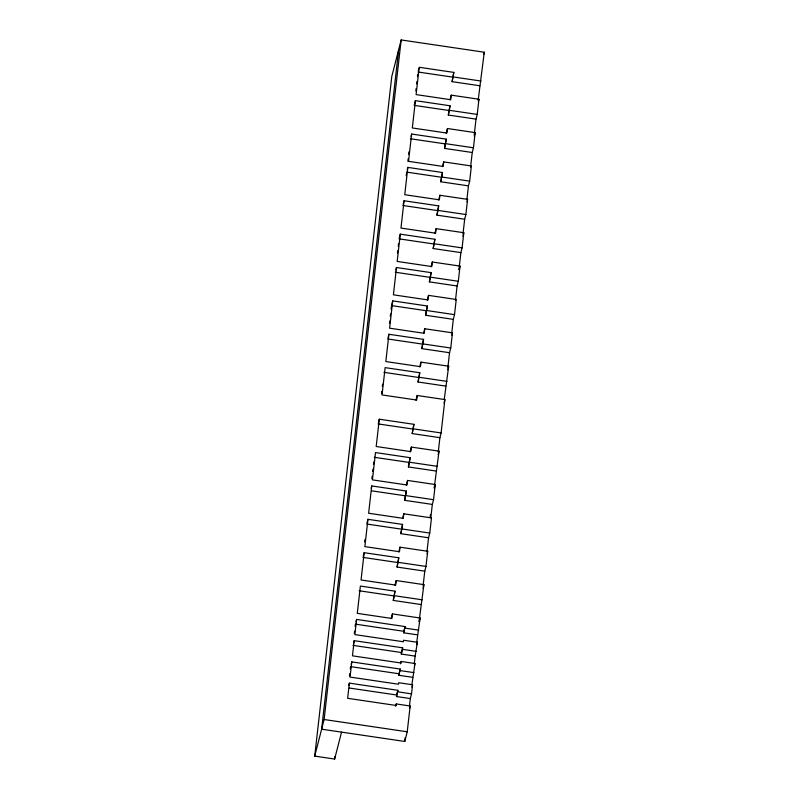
<?xml version="1.0" encoding="UTF-8"?>
<svg xmlns="http://www.w3.org/2000/svg" width="799" height="799" viewBox="0 0 799 799"><rect width="100%" height="100%" fill="white"/><g stroke="black" fill="none" stroke-linecap="round" stroke-linejoin="round"><path stroke-width="1.2" d="M341.543 732.124L334.631 759.05L314.716 756.114L391.77 76.554L401.168 39.95L484.284 52.225L478.152 100.314M398.681 49.628L321.637 729.187L404.743 741.452L407.23 731.784L410.157 705.996L396.304 703.949L395.695 706.306M314.716 756.114L324.114 719.509L401.168 39.95M334.631 759.05L334.911 756.573M349.503 675.944L349.772 673.617M350.302 668.943L350.561 666.616L399.051 673.767L400.259 669.063L351.78 661.902L351.17 664.259M354.327 633.477L354.586 631.14M355.116 626.476L355.385 624.139L403.865 631.3L405.073 626.586L356.594 619.425L355.984 621.782M364.714 541.832L364.983 539.455M371.875 478.651L372.144 476.274M372.684 471.53L372.953 469.153M373.493 464.409L373.762 462.032M381.513 393.707L381.782 391.33M382.312 386.586L382.581 384.209M389.483 323.405L389.752 321.028M390.292 316.284L390.561 313.907M391.091 309.163L391.36 306.786M397.453 253.103L397.722 250.726M398.262 245.982L398.531 243.605M406.232 175.67L406.501 173.303M407.86 161.298L408.129 158.921M408.669 154.177L408.938 151.8M415.83 90.996L416.099 88.619M416.639 83.875L416.908 81.498M417.448 76.744L417.717 74.377M351.78 661.902L350.052 677.073L398.531 684.224L398.711 682.716L412.564 684.753L411.525 693.862L410.316 698.566L396.464 696.528L397.852 690.296L349.363 683.135L347.645 698.306L396.124 705.467L396.304 703.949M356.594 619.425L354.866 634.596L403.355 641.757L403.525 640.239L417.378 642.286L415.13 656.099L401.278 654.051L402.666 647.819L354.187 640.668L352.459 655.829L400.948 662.99L401.118 661.472L414.971 663.52L411.904 684.613M398.781 551.889L399.989 547.185L427.695 551.27L425.977 566.441L424.768 571.155L397.063 567.06L398.791 557.802L364.154 552.688L361.058 579.994L395.695 585.108L396.204 580.553L423.909 584.648L419.056 621.512M402.566 518.521L403.775 513.807L431.48 517.902L429.762 533.073L428.554 537.777L400.848 533.692L402.576 524.424L367.94 519.32L364.843 546.616L399.48 551.729L399.989 547.185M406.351 485.153L407.56 480.439L435.265 484.534L433.547 499.695L432.329 504.409L404.634 500.324L406.351 491.055L371.725 485.942L368.629 513.248L403.255 518.361L403.775 513.807M415.979 400.209L417.188 395.495L444.893 399.59L441.108 432.958L439.899 437.672L412.194 433.577L413.922 424.319L379.295 419.205L376.199 446.501L410.826 451.615L411.345 447.07L439.051 451.155L434.187 488.029M423.55 333.463L424.758 328.749L452.464 332.843L450.746 348.014L449.527 352.719L421.832 348.634L423.55 339.375L388.923 334.262L385.827 361.557L420.454 366.671L420.973 362.127L448.678 366.212L444.234 399.44M427.335 300.094L428.544 295.38L456.249 299.475L454.521 314.636L453.313 319.35L425.617 315.265L427.335 305.997L392.709 300.883L389.612 328.189L424.239 333.303L424.758 328.749M431.12 266.726L432.329 262.012L460.034 266.097L458.306 281.268L457.098 285.982L429.393 281.887L431.12 272.629L396.494 267.515L393.398 294.821L428.024 299.935L428.544 295.38M434.896 233.348L436.114 228.634L463.81 232.729L462.092 247.9L460.883 252.614L433.178 248.519L434.906 239.261L400.279 234.147L397.183 261.443L431.81 266.556L432.329 262.012M438.681 199.98L439.889 195.266L467.595 199.36L465.877 214.532L464.668 219.236L436.963 215.151L438.691 205.882L404.064 200.769L400.968 228.075L435.595 233.188L436.114 228.634M442.466 166.611L443.675 161.897L471.38 165.982L469.662 181.153L468.454 185.867L440.748 181.773L442.476 172.514L407.84 167.4L404.743 194.706L439.38 199.82L439.889 195.266M446.251 133.233L447.46 128.529L475.165 132.614L473.447 147.785L472.239 152.499L444.534 148.404L446.261 139.146L411.625 134.032L408.529 161.338L443.165 166.452L443.675 161.897M450.037 99.865L451.245 95.151L478.951 99.246L477.233 114.417L476.014 119.121L448.319 115.036L450.037 105.768L415.41 100.654L412.314 127.96L446.941 133.073L447.46 128.529M420.983 604.523L393.278 600.429L395.006 591.17L360.379 586.057L357.283 613.362L391.909 618.476L392.429 613.922L420.124 618.017L416.579 643.355M397.063 567.06L398.791 557.802M400.848 533.692L402.576 524.424M404.634 500.324L406.351 491.055M436.114 471.04L408.409 466.946L410.137 457.687L375.51 452.574L372.414 479.879L407.041 484.993L407.56 480.439M412.194 433.577L413.922 424.319M445.752 386.097L418.047 382.002L419.775 372.743L385.138 367.63L382.042 394.936L416.678 400.049L417.188 395.495M421.832 348.634L423.55 339.375M425.617 315.265L427.335 305.997M429.393 281.887L431.12 272.629M433.178 248.519L434.906 239.261M436.963 215.151L438.691 205.882M440.748 181.773L442.476 172.514M444.534 148.404L446.261 139.146M448.319 115.036L450.037 105.768M479.799 85.753L452.094 81.668L453.822 72.399L419.195 67.286L416.099 94.592L450.726 99.705L451.245 95.151M393.278 600.429L395.006 591.17M408.409 466.946L410.137 457.687M418.047 382.002L419.775 372.743M452.094 81.668L453.822 72.399M396.464 696.528L397.852 690.296M412.723 677.332L398.871 675.285L399.051 673.767M401.278 654.051L402.666 647.819M417.537 634.865L403.695 632.818L403.865 631.3M398.871 675.285L400.259 669.063M403.695 632.818L405.073 626.586M404.743 741.452L405.163 737.737M430.192 517.003L430.471 514.526M409.497 705.847L410.316 698.566M414.311 663.38L415.13 656.099M423.11 585.717L424.768 571.155M427.036 551.13L428.554 537.777M430.821 517.762L432.329 504.409M438.252 452.234L439.899 437.672M447.879 367.29L449.527 352.719M451.805 332.704L453.313 319.35M455.45 300.544L457.098 285.982M458.956 269.603L460.883 252.614M463.021 233.797L464.668 219.236M466.936 199.221L468.454 185.867M470.581 167.061L472.239 152.499M474.226 134.901L476.014 119.121M418.286 70.821L418.896 68.464M415.41 100.654L414.202 105.368L448.828 110.482M411.026 136.389L411.625 134.032M407.24 169.758L407.84 167.4M403.155 204.304L404.064 200.769M400.279 234.147L399.071 238.851L433.697 243.965M395.885 269.872L396.494 267.515M391.8 304.419L392.709 300.883M388.014 337.787L388.923 334.262M378.386 422.731L379.295 419.205M371.126 488.299L371.725 485.942M483.725 54.372L484.284 52.225M367.031 522.846L367.94 519.32M478.341 101.603L478.951 99.246M363.255 556.224L364.154 552.688M474.256 136.15L475.165 132.614M419.765 366.831L420.973 362.127M353.577 643.025L354.187 640.668M466.996 201.718L467.595 199.36M462.911 236.264L463.81 232.729M348.764 685.492L349.363 683.135M410.137 451.785L411.345 447.07M459.125 269.633L460.034 266.097M451.854 335.2L452.464 332.843M447.77 369.747L448.678 366.212M394.996 585.268L396.204 580.553M443.984 403.115L444.893 399.59M391.21 618.636L392.429 613.922M438.142 454.691L439.051 451.155M434.356 488.059L435.265 484.534M427.085 553.627L427.695 551.27M400.509 663.829L401.118 661.472M423.001 588.174L423.909 584.648M419.215 621.552L420.124 618.017M416.768 644.643L417.378 642.286M414.361 665.877L414.971 663.52M411.954 687.11L412.564 684.753M409.547 708.353L410.157 705.996M453.313 76.954L481.008 81.039M417.987 72L452.614 77.113M449.527 110.322L477.233 114.417M445.742 143.69L473.447 147.785M410.416 138.746L445.043 143.86M441.957 177.068L469.662 181.153M406.631 172.115L441.268 177.228M438.172 210.437L465.877 214.532M402.846 205.483L437.482 210.596M434.386 243.805L462.092 247.9M430.601 277.183L458.306 281.268M395.285 272.229L429.912 277.343M426.826 310.551L454.521 314.636M391.5 305.598L426.127 310.711M423.041 343.92L450.746 348.014M387.715 338.966L422.341 344.079M419.255 377.288L446.961 381.383M383.929 372.344L418.556 377.458M413.403 428.863L441.108 432.958M378.087 423.909L412.713 429.023M409.627 462.241L437.323 466.326M374.302 457.288L408.928 462.401M405.842 495.61L433.547 499.695M371.715 490.836L405.143 495.77M402.057 528.978L429.762 533.073M366.731 524.024L401.358 529.138M398.272 562.346L425.977 566.441M362.946 557.402L397.582 562.516M394.486 595.724L422.192 599.809M359.16 590.771L393.797 595.884M404.903 628.104L418.756 630.151M402.496 649.337L416.339 651.385M352.968 645.372L401.458 652.533M400.079 670.581L413.932 672.618M397.672 691.814L411.525 693.862M349.373 688.029L396.634 695.01M324.114 719.509L407.23 731.784"/></g></svg>
